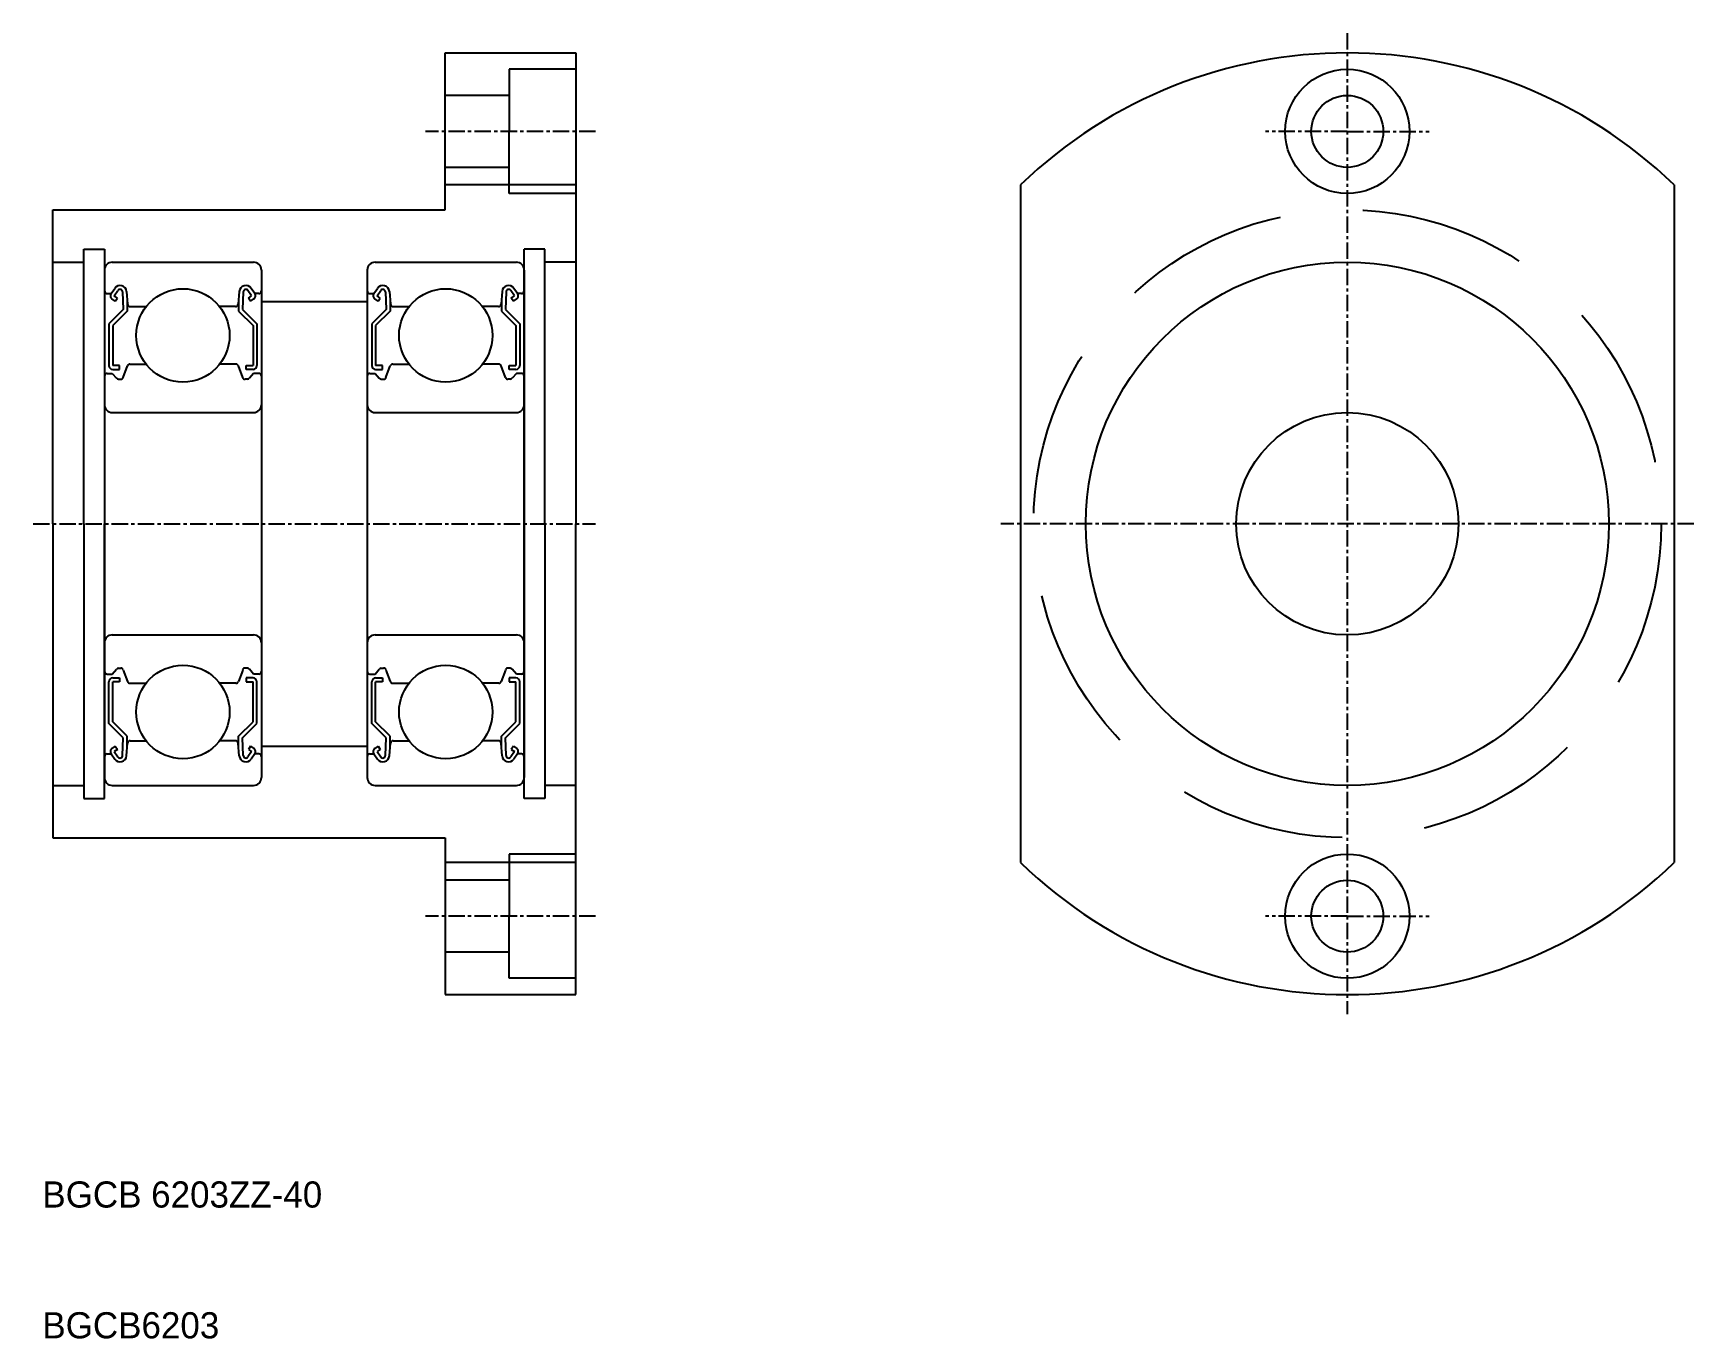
# Model space of a CAD drawing. Extents: x 136 to 263, y 40 to 140.
import ezdxf

# ---------------------------------------------------------------- set-up
doc = ezdxf.new("R2010")
doc.units = 0
doc.linetypes.add('CENTER', pattern=[2, 1.25, -0.25, 0.25, -0.25])
doc.linetypes.add('DASHED', pattern=[19.05, 12.7, -6.35])
doc.layers.get('0').update_dxf_attribs({"linetype": 'CONTINUOUS'})
doc.layers.add('CENTER', color=1, linetype='CENTER')

msp = doc.modelspace()

# ---------------------------------------------------------------- linework, layer by layer
for p, q in [((167.13, 126.68), (167.13, 138.68)), ((167.13, 138.68), (177.13, 138.68)), ((177.13, 138.68), (177.13, 102.68)), ((177.13, 128.59), (167.13, 128.59)), ((211.13, 128.59), (211.13, 76.78)), ((261.13, 128.59), (261.13, 76.78)), ((137.13, 126.68), (167.13, 126.68)), ((137.13, 102.68), (137.13, 126.68)), ((141.08, 122.08), (141.08, 83.28)), ((141.68, 122.68), (152.48, 122.68)), ((153.08, 122.08), (153.08, 83.28)), ((161.18, 122.08), (161.18, 83.28)), ((161.78, 122.68), (172.58, 122.68)), ((173.18, 122.08), (173.18, 83.28)), ((141.58, 120.28), (141.86, 120.68)), ((152.58, 120.28), (152.3, 120.68)), ((161.68, 120.28), (161.96, 120.68)), ((172.68, 120.28), (172.4, 120.68)), ((141.28, 120.28), (141.58, 120.28)), ((141.9, 119.69), (141.65, 119.87)), ((141.83, 120.11), (142.11, 120.52)), ((142.07, 119.94), (141.83, 120.11)), ((141.9, 119.69), (142.07, 119.94)), ((142.47, 120.41), (142.52, 119.06)), ((142.77, 120.44), (142.85, 119.47)), ((142.82, 119.81), (142.82, 118.93)), ((151.39, 120.44), (151.31, 119.47)), ((151.34, 119.81), (151.34, 118.93)), ((151.69, 120.41), (151.64, 119.06)), ((152.33, 120.11), (152.05, 120.52)), ((152.09, 119.94), (152.33, 120.11)), ((152.26, 119.69), (152.09, 119.94)), ((152.26, 119.69), (152.51, 119.87)), ((152.88, 120.28), (152.58, 120.28)), ((161.38, 120.28), (161.68, 120.28)), ((162, 119.69), (161.75, 119.87)), ((161.93, 120.11), (162.21, 120.52)), ((162.17, 119.94), (161.93, 120.11)), ((162, 119.69), (162.17, 119.94)), ((162.57, 120.41), (162.62, 119.06)), ((162.87, 120.44), (162.95, 119.47)), ((162.92, 119.81), (162.92, 118.93)), ((171.49, 120.44), (171.41, 119.47)), ((171.44, 119.81), (171.44, 118.93)), ((171.79, 120.41), (171.74, 119.06)), ((172.43, 120.11), (172.15, 120.52)), ((172.19, 119.94), (172.43, 120.11)), ((172.36, 119.69), (172.19, 119.94)), ((172.36, 119.69), (172.61, 119.87)), ((172.98, 120.28), (172.68, 120.28)), ((142.52, 119.06), (141.42, 117.96)), ((142.82, 118.93), (141.72, 117.84)), ((143.05, 119.28), (144.27, 119.28)), ((151.11, 119.28), (149.89, 119.28)), ((151.34, 118.93), (152.44, 117.84)), ((151.64, 119.06), (152.74, 117.96)), ((162.62, 119.06), (161.52, 117.96)), ((162.92, 118.93), (161.82, 117.84)), ((163.15, 119.28), (164.37, 119.28)), ((171.21, 119.28), (169.99, 119.28)), ((171.44, 118.93), (172.54, 117.84)), ((171.74, 119.06), (172.84, 117.96)), ((141.42, 117.96), (141.42, 114.78)), ((141.72, 117.84), (141.72, 114.78)), ((152.44, 117.84), (152.44, 114.78)), ((152.74, 117.96), (152.74, 114.78)), ((161.52, 117.96), (161.52, 114.78)), ((161.82, 117.84), (161.82, 114.78)), ((172.54, 117.84), (172.54, 114.78)), ((172.84, 117.96), (172.84, 114.78)), ((142.24, 114.78), (141.72, 114.78)), ((141.72, 114.48), (142.24, 114.48)), ((142.24, 114.48), (142.24, 114.78)), ((142.51, 113.87), (142.84, 114.75)), ((143.03, 114.88), (144.27, 114.88)), ((151.13, 114.88), (149.89, 114.88)), ((151.65, 113.87), (151.32, 114.75)), ((151.92, 114.78), (152.44, 114.78)), ((151.92, 114.48), (151.92, 114.78)), ((152.44, 114.48), (151.92, 114.48)), ((162.34, 114.78), (161.82, 114.78)), ((161.82, 114.48), (162.34, 114.48)), ((162.34, 114.48), (162.34, 114.78)), ((162.61, 113.87), (162.94, 114.75)), ((163.13, 114.88), (164.37, 114.88)), ((171.23, 114.88), (169.99, 114.88)), ((171.75, 113.87), (171.42, 114.75)), ((172.02, 114.78), (172.54, 114.78)), ((172.02, 114.48), (172.02, 114.78)), ((172.54, 114.48), (172.02, 114.48)), ((141.28, 114.18), (141.68, 114.18)), ((141.68, 114.18), (142, 113.81)), ((142.15, 113.73), (142.33, 113.73)), ((152.01, 113.73), (151.83, 113.73)), ((152.48, 114.18), (152.16, 113.81)), ((152.88, 114.18), (152.48, 114.18)), ((161.38, 114.18), (161.78, 114.18)), ((161.78, 114.18), (162.1, 113.81)), ((162.25, 113.73), (162.43, 113.73)), ((172.11, 113.73), (171.93, 113.73)), ((172.58, 114.18), (172.26, 113.81)), ((172.98, 114.18), (172.58, 114.18)), ((141.68, 111.18), (152.48, 111.18)), ((161.78, 111.18), (172.58, 111.18)), ((137.13, 102.68), (137.13, 78.68)), ((177.13, 66.68), (177.13, 102.68)), ((141.68, 94.18), (152.48, 94.18)), ((161.78, 94.18), (172.58, 94.18)), ((141.68, 91.19), (142, 91.56)), ((142.15, 91.64), (142.33, 91.64)), ((142.51, 91.5), (142.84, 90.62)), ((151.65, 91.5), (151.32, 90.62)), ((152.01, 91.64), (151.83, 91.64)), ((152.48, 91.19), (152.16, 91.56)), ((161.78, 91.19), (162.1, 91.56)), ((162.25, 91.64), (162.43, 91.64)), ((162.61, 91.5), (162.94, 90.62)), ((171.75, 91.5), (171.42, 90.62)), ((172.11, 91.64), (171.93, 91.64)), ((172.58, 91.19), (172.26, 91.56)), ((141.28, 91.19), (141.68, 91.19)), ((141.42, 87.41), (141.42, 90.59)), ((141.72, 90.89), (142.24, 90.89)), ((141.72, 87.53), (141.72, 90.59)), ((142.24, 90.59), (141.72, 90.59)), ((142.24, 90.89), (142.24, 90.59)), ((143.03, 90.49), (144.27, 90.49)), ((151.13, 90.49), (149.89, 90.49)), ((151.92, 90.89), (151.92, 90.59)), ((152.44, 90.89), (151.92, 90.89)), ((151.92, 90.59), (152.44, 90.59)), ((152.44, 87.53), (152.44, 90.59)), ((152.88, 91.19), (152.48, 91.19)), ((152.74, 87.41), (152.74, 90.59)), ((161.38, 91.19), (161.78, 91.19)), ((161.52, 87.41), (161.52, 90.59)), ((161.82, 90.89), (162.34, 90.89)), ((161.82, 87.53), (161.82, 90.59)), ((162.34, 90.59), (161.82, 90.59)), ((162.34, 90.89), (162.34, 90.59)), ((163.13, 90.49), (164.37, 90.49)), ((171.23, 90.49), (169.99, 90.49)), ((172.02, 90.89), (172.02, 90.59)), ((172.54, 90.89), (172.02, 90.89)), ((172.02, 90.59), (172.54, 90.59)), ((172.54, 87.53), (172.54, 90.59)), ((172.98, 91.19), (172.58, 91.19)), ((172.84, 87.41), (172.84, 90.59)), ((142.52, 86.31), (141.42, 87.41)), ((142.82, 86.44), (141.72, 87.53)), ((142.82, 85.56), (142.82, 86.44)), ((151.34, 86.44), (152.44, 87.53)), ((151.34, 85.56), (151.34, 86.44)), ((151.64, 86.31), (152.74, 87.41)), ((162.62, 86.31), (161.52, 87.41)), ((162.92, 86.44), (161.82, 87.53)), ((162.92, 85.56), (162.92, 86.44)), ((171.44, 86.44), (172.54, 87.53)), ((171.44, 85.56), (171.44, 86.44)), ((171.74, 86.31), (172.84, 87.41)), ((141.9, 85.68), (141.65, 85.5)), ((142.07, 85.43), (141.83, 85.26)), ((141.83, 85.26), (142.11, 84.85)), ((141.9, 85.68), (142.07, 85.43)), ((142.47, 84.96), (142.52, 86.31)), ((142.77, 84.93), (142.85, 85.9)), ((143.05, 86.09), (144.27, 86.09)), ((151.11, 86.09), (149.89, 86.09)), ((151.39, 84.93), (151.31, 85.9)), ((151.69, 84.96), (151.64, 86.31)), ((152.33, 85.26), (152.05, 84.85)), ((152.26, 85.68), (152.09, 85.43)), ((152.09, 85.43), (152.33, 85.26)), ((152.26, 85.68), (152.51, 85.5)), ((162, 85.68), (161.75, 85.5)), ((162.17, 85.43), (161.93, 85.26)), ((161.93, 85.26), (162.21, 84.85)), ((162, 85.68), (162.17, 85.43)), ((162.57, 84.96), (162.62, 86.31)), ((162.87, 84.93), (162.95, 85.9)), ((163.15, 86.09), (164.37, 86.09)), ((171.21, 86.09), (169.99, 86.09)), ((171.49, 84.93), (171.41, 85.9)), ((171.79, 84.96), (171.74, 86.31)), ((172.43, 85.26), (172.15, 84.85)), ((172.36, 85.68), (172.19, 85.43)), ((172.19, 85.43), (172.43, 85.26)), ((172.36, 85.68), (172.61, 85.5)), ((141.28, 85.09), (141.58, 85.09)), ((141.58, 85.09), (141.86, 84.69)), ((152.58, 85.09), (152.3, 84.69)), ((152.88, 85.09), (152.58, 85.09)), ((161.38, 85.09), (161.68, 85.09)), ((161.68, 85.09), (161.96, 84.69)), ((172.68, 85.09), (172.4, 84.69)), ((172.98, 85.09), (172.68, 85.09)), ((141.68, 82.68), (152.48, 82.68)), ((144.58, 82.68), (144.58, 82.68)), ((147.08, 82.68), (147.08, 82.68)), ((161.78, 82.68), (172.58, 82.68)), ((164.68, 82.68), (164.68, 82.68)), ((167.18, 82.68), (167.18, 82.68)), ((137.13, 78.68), (167.13, 78.68)), ((167.13, 78.68), (167.13, 66.68)), ((177.13, 76.78), (167.13, 76.78)), ((167.13, 66.68), (177.13, 66.68))]:
    msp.add_line(p, q)
at = {"color": 3, "linetype": 'DASHED'}
for p, q in [((177.13, 137.43), (172.03, 137.43)), ((172.03, 137.43), (172.03, 132.68)), ((172.03, 135.43), (167.13, 135.43)), ((172.03, 127.93), (172.03, 132.68)), ((172.03, 129.93), (167.13, 129.93)), ((177.13, 127.93), (172.03, 127.93)), ((172.03, 77.43), (172.03, 72.68)), ((177.13, 77.43), (172.03, 77.43)), ((172.03, 75.43), (167.13, 75.43)), ((172.03, 67.93), (172.03, 72.68)), ((172.03, 69.93), (167.13, 69.93)), ((177.13, 67.93), (172.03, 67.93))]:
    msp.add_line(p, q, dxfattribs=at)
at = {"color": 7, "linetype": 'CONTINUOUS'}
for p, q in [((139.5, 102.68), (139.5, 123.68)), ((139.5, 123.68), (141.08, 123.68)), ((141.08, 123.68), (141.08, 102.68)), ((173.18, 81.68), (173.18, 123.68)), ((174.76, 123.68), (173.18, 123.68)), ((174.76, 102.68), (174.76, 123.68)), ((137.13, 122.68), (139.5, 122.68)), ((177.13, 122.68), (174.76, 122.68)), ((153.08, 119.68), (161.18, 119.68)), ((139.5, 102.68), (139.5, 81.68)), ((141.08, 81.68), (141.08, 102.68)), ((174.76, 102.68), (174.76, 81.68)), ((153.08, 85.68), (161.18, 85.68)), ((137.13, 82.68), (139.5, 82.68)), ((177.13, 82.68), (174.76, 82.68)), ((139.5, 81.68), (141.08, 81.68)), ((174.76, 81.68), (173.18, 81.68))]:
    msp.add_line(p, q, dxfattribs=at)
for centre, radius in [((236.13, 132.68), 4.75), ((236.13, 132.68), 2.75), ((236.13, 102.68), 20), ((147.08, 117.08), 3.57), ((167.18, 117.08), 3.57), ((236.13, 102.68), 8.5), ((147.08, 88.29), 3.57), ((167.18, 88.29), 3.57), ((236.13, 72.68), 4.75), ((236.13, 72.68), 2.75)]:
    msp.add_circle(centre, radius)
at = {"color": 3, "linetype": 'DASHED'}
msp.add_circle((236.13, 102.68), 24, dxfattribs=at)
for centre, radius, start, end in [((236.13, 102.68), 36, 46.017, 133.983), ((141.68, 122.08), 0.6, 90, 180), ((152.48, 122.08), 0.6, 0, 90), ((161.78, 122.08), 0.6, 90, 180), ((172.58, 122.08), 0.6, 0, 90), ((142.27, 120.39), 0.5, 5.0652, 144.9367), ((151.89, 120.39), 0.5, 35.0633, 174.9348), ((162.37, 120.39), 0.5, 5.0652, 144.9367), ((171.99, 120.39), 0.5, 35.0633, 174.9348), ((141.28, 120.48), 0.2, 180, 270), ((141.83, 120.11), 0.3, 144.9367, 235.0393), ((142.27, 120.4), 0.2, 2.1311, 144.9356), ((143.05, 119.48), 0.2, 185.0652, 270), ((151.11, 119.48), 0.2, 270, 354.9348), ((151.89, 120.4), 0.2, 35.0644, 177.8689), ((152.33, 120.11), 0.3, 304.9607, 35.0633), ((152.88, 120.48), 0.2, 270, 0), ((161.38, 120.48), 0.2, 180, 270), ((161.93, 120.11), 0.3, 144.9367, 235.0393), ((162.37, 120.4), 0.2, 2.1311, 144.9356), ((163.15, 119.48), 0.2, 185.0652, 270), ((171.21, 119.48), 0.2, 270, 354.9348), ((171.99, 120.4), 0.2, 35.0644, 177.8689), ((172.43, 120.11), 0.3, 304.9607, 35.0633), ((172.98, 120.48), 0.2, 270, 0), ((141.72, 114.78), 0.3, 180, 270), ((143.03, 114.68), 0.2, 90, 159.9702), ((151.13, 114.68), 0.2, 20.0298, 90), ((152.44, 114.78), 0.3, 270, 0), ((161.82, 114.78), 0.3, 180, 270), ((163.13, 114.68), 0.2, 90, 159.9702), ((171.23, 114.68), 0.2, 20.0298, 90), ((172.54, 114.78), 0.3, 270, 0), ((141.28, 113.98), 0.2, 90, 180), ((142.15, 113.93), 0.2, 219.9992, 270), ((142.33, 113.93), 0.2, 270, 339.9702), ((151.83, 113.93), 0.2, 200.0298, 270), ((152.01, 113.93), 0.2, 270, 320.0008), ((152.88, 113.98), 0.2, 0, 90), ((161.38, 113.98), 0.2, 90, 180), ((162.25, 113.93), 0.2, 219.9992, 270), ((162.43, 113.93), 0.2, 270, 339.9702), ((171.93, 113.93), 0.2, 200.0298, 270), ((172.11, 113.93), 0.2, 270, 320.0008), ((172.98, 113.98), 0.2, 0, 90), ((141.68, 111.78), 0.6, 180, 270), ((152.48, 111.78), 0.6, 270, 0), ((161.78, 111.78), 0.6, 180, 270), ((172.58, 111.78), 0.6, 270, 0), ((141.68, 93.58), 0.6, 90, 180), ((152.48, 93.58), 0.6, 0, 90), ((161.78, 93.58), 0.6, 90, 180), ((172.58, 93.58), 0.6, 0, 90), ((142.15, 91.44), 0.2, 90, 140.0008), ((142.33, 91.44), 0.2, 20.0298, 90), ((151.83, 91.44), 0.2, 90, 159.9702), ((152.01, 91.44), 0.2, 39.9992, 90), ((162.25, 91.44), 0.2, 90, 140.0008), ((162.43, 91.44), 0.2, 20.0298, 90), ((171.93, 91.44), 0.2, 90, 159.9702), ((172.11, 91.44), 0.2, 39.9992, 90), ((141.28, 91.39), 0.2, 180, 270), ((141.72, 90.59), 0.3, 90, 180), ((143.03, 90.69), 0.2, 200.0298, 270), ((151.13, 90.69), 0.2, 270, 339.9702), ((152.44, 90.59), 0.3, 0, 90), ((152.88, 91.39), 0.2, 270, 0), ((161.38, 91.39), 0.2, 180, 270), ((161.82, 90.59), 0.3, 90, 180), ((163.13, 90.69), 0.2, 200.0298, 270), ((171.23, 90.69), 0.2, 270, 339.9702), ((172.54, 90.59), 0.3, 0, 90), ((172.98, 91.39), 0.2, 270, 0), ((141.83, 85.26), 0.3, 124.9607, 215.0633), ((143.05, 85.89), 0.2, 90, 174.9348), ((151.11, 85.89), 0.2, 5.0652, 90), ((152.33, 85.26), 0.3, 324.9367, 55.0393), ((161.93, 85.26), 0.3, 124.9607, 215.0633), ((163.15, 85.89), 0.2, 90, 174.9348), ((171.21, 85.89), 0.2, 5.0652, 90), ((172.43, 85.26), 0.3, 324.9367, 55.0393), ((141.28, 84.89), 0.2, 90, 180), ((142.27, 84.98), 0.5, 215.0633, 354.9348), ((142.27, 84.97), 0.2, 215.0644, 357.8689), ((151.89, 84.98), 0.5, 185.0652, 324.9367), ((151.89, 84.97), 0.2, 182.1311, 324.9356), ((152.88, 84.89), 0.2, 0, 90), ((161.38, 84.89), 0.2, 90, 180), ((162.37, 84.98), 0.5, 215.0633, 354.9348), ((162.37, 84.97), 0.2, 215.0644, 357.8689), ((171.99, 84.98), 0.5, 185.0652, 324.9367), ((171.99, 84.97), 0.2, 182.1311, 324.9356), ((172.98, 84.89), 0.2, 0, 90), ((141.68, 83.28), 0.6, 180, 270), ((152.48, 83.28), 0.6, 270, 0), ((161.78, 83.28), 0.6, 180, 270), ((172.58, 83.28), 0.6, 270, 0), ((236.13, 102.68), 36, 226.017, 313.983)]:
    msp.add_arc(centre, radius, start, end)
at = {"layer": 'CENTER'}
for p, q in [((236.13, 140.18), (236.13, 65.18)), ((178.63, 132.68), (165.63, 132.68)), ((236.13, 132.68), (229.88, 132.68)), ((236.13, 132.68), (242.38, 132.68)), ((135.63, 102.68), (178.63, 102.68)), ((262.63, 102.68), (209.63, 102.68)), ((178.63, 72.68), (165.63, 72.68)), ((236.13, 72.68), (229.88, 72.68)), ((236.13, 72.68), (242.38, 72.68))]:
    msp.add_line(p, q, dxfattribs=at)

# ---------------------------------------------------------------- texts
for s, p in [('BGCB 6203ZZ-40', (136.33, 50.4)), ('BGCB6203', (136.33, 40.4))]:
    msp.add_text(s, height=2).set_placement(p)

doc.saveas('drawing.dxf')
